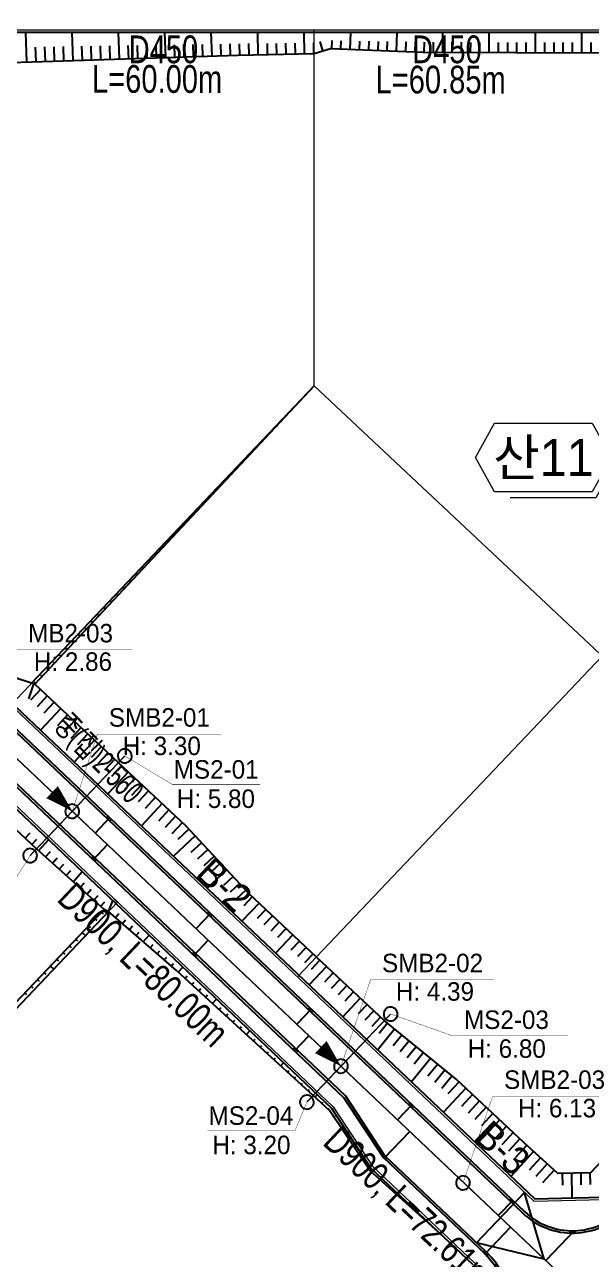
# Model space of a CAD drawing. Extents: x 230860 to 235519, y 342878 to 344985.
# Drawn here: x 232319.4 to 232441.7, y 343345.8 to 343612.6 of the extents above; entities that cross this region are included whole.
import ezdxf
from ezdxf.enums import TextEntityAlignment as Align

# ---------------------------------------------------------------- set-up
doc = ezdxf.new("R2010")
doc.units = 0
for name, color, linetype in [('##L형측구', 8, 'Continuous'), ('##보도', 3, 'Continuous'), ('CE-SLOP-FILL', 9, 'Continuous'), ('MN info M1', 2, 'Continuous'), ('storm_2호 우수받이', 1, 'Continuous'), ('storm_arrow', 7, 'Continuous'), ('storm_MH', 2, 'Continuous'), ('storm_pipe dia_length', 7, 'Continuous'), ('storm_pipe text', 1, 'Continuous'), ('도로시종점', 1, 'Continuous'), ('맨홀지시선', 7, 'Continuous'), ('블록맨홀', 1, 'Continuous')]:
    doc.layers.add(name, color=color, linetype=linetype)
for name, color, linetype, lineweight in [('00_도로_계획선', 7, 'Continuous', 0), ('0_도로명', 7, 'Continuous', 0), ('0_획지경계선', 8, 'Continuous', 5), ('storm_pipe', 160, 'Continuous', 30), ('블럭명', 7, 'Continuous', 0)]:
    doc.layers.add(name, color=color, linetype=linetype, lineweight=lineweight)
doc.styles.get("Standard").update_dxf_attribs({"font": 'Dotum.TTF'})
doc.styles.add('스타일1', font='H2HDRM.TTF')

# ---------------------------------------------------------------- blocks, each defined once
blk = doc.blocks.new('1')
at = {"layer": 'storm_MH', "flags": 128}
blk.add_lwpolyline([(-0.75, 0, 1), (0.75, 0, 1)], format="xyb", close=True, dxfattribs=at)

msp = doc.modelspace()

# ---------------------------------------------------------------- linework, layer by layer
at = {"layer": '##L형측구'}
for points in [[(232380.105, 343283.607), (232419.664, 343325.458, 0.4135297), (232419.073, 343347.344), (232397.132, 343368.181), (232388.665, 343381.048), (232307.705, 343457.933, -0.2056301), (232250.411, 343591.355), (232250.411, 343602.395, 0.4200486), (232237.909, 343614.897), (232147.092, 343614.897)], [(232558.401, 343584.647, 0.4142136), (232529.901, 343613.147), (232524.767, 343613.147), (232509.512, 343614.897), (232270.911, 343614.897, 0.4142136), (232258.411, 343602.397), (232258.411, 343591.355, 0.2056301), (232313.214, 343463.734), (232426.646, 343356.012)], [(232426.646, 343356.012), (232426.92, 343355.752, 0.4148978), (232448.858, 343356.344), (232511.125, 343422.219, 0.1916065), (232558.401, 343541.057), (232558.401, 343542.071)]]:
    msp.add_lwpolyline(points, format="xyb", dxfattribs=at)
at = {"layer": '##보도', "color": 8}
for points in [[(232313.558, 343464.096), (232427.264, 343356.114, 0.4148978), (232448.495, 343356.687), (232510.762, 343422.562, 0.1916065), (232557.901, 343541.057), (232557.901, 343584.647, 0.4142136), (232529.901, 343612.647), (232524.738, 343612.647), (232509.484, 343614.397)], [(232249.911, 343602.397), (232249.911, 343591.355, 0.2056301), (232307.361, 343457.57), (232388.279, 343380.725)], [(232388.279, 343380.725), (232396.746, 343367.858), (232418.729, 343346.982, -0.4135297), (232419.3, 343325.801), (232379.742, 343283.951)]]:
    msp.add_lwpolyline(points, format="xyb", dxfattribs=at)
at = {"layer": '00_도로_계획선', "linetype": 'Continuous'}
for points in [[(232509.4, 343611.397), (232270.396, 343611.397)], [(232429.264, 343358.352), (232315.624, 343466.272)], [(232385.963, 343378.788), (232305.295, 343455.395)], [(232385.963, 343378.788), (232385.963, 343378.788), (232394.429, 343365.921), (232416.574, 343344.891)]]:
    msp.add_lwpolyline(points, dxfattribs=at)
at = {"layer": '00_도로_계획선'}
msp.add_lwpolyline([(232429.264, 343358.352), (232444.259, 343358.757)], dxfattribs=at)
at = {"layer": '0_획지경계선'}
for points in [[(232381.831, 343534.527), (232381.831, 343611.397)], [(232316.353, 343465.579), (232381.831, 343534.527)], [(232381.831, 343534.527), (232502.944, 343420.843)], [(232444.041, 343476.133), (232378.222, 343406.825)], [(232290.353, 343371.348), (232339.406, 343423.001)]]:
    msp.add_lwpolyline(points, dxfattribs=at)
at = {"layer": 'CE-SLOP-FILL', "color": 8}
for p, q in [((232319.82, 343604.523), (232319.612, 343610.897)), ((232329.814, 343604.848), (232329.618, 343610.897)), ((232339.809, 343605.173), (232339.623, 343610.897)), ((232349.804, 343605.498), (232349.628, 343610.897)), ((232359.799, 343605.823), (232359.634, 343610.897)), ((232369.795, 343606.102), (232369.689, 343610.897)), ((232379.792, 343606.322), (232379.691, 343610.897)), ((232389.636, 343607.262), (232389.773, 343610.897)), ((232399.629, 343606.886), (232399.78, 343610.897)), ((232409.625, 343606.648), (232409.645, 343610.897)), ((232419.625, 343606.601), (232419.645, 343610.897)), ((232429.625, 343606.554), (232429.645, 343610.897)), ((232439.625, 343606.507), (232439.645, 343610.897)), ((232321.819, 343604.588), (232321.716, 343607.742)), ((232323.818, 343604.653), (232323.716, 343607.775)), ((232325.817, 343604.718), (232325.716, 343607.807)), ((232327.815, 343604.783), (232327.716, 343607.84)), ((232331.813, 343604.913), (232331.716, 343607.905)), ((232333.812, 343604.978), (232333.716, 343607.937)), ((232335.811, 343605.043), (232335.716, 343607.97)), ((232337.81, 343605.108), (232337.716, 343608.002)), ((232341.808, 343605.238), (232341.716, 343608.067)), ((232343.807, 343605.303), (232343.716, 343608.1)), ((232345.806, 343605.368), (232345.716, 343608.132)), ((232347.805, 343605.433), (232347.716, 343608.165)), ((232351.803, 343605.563), (232351.716, 343608.23)), ((232353.802, 343605.628), (232353.716, 343608.262)), ((232355.801, 343605.693), (232355.716, 343608.295)), ((232357.8, 343605.758), (232357.716, 343608.327)), ((232361.798, 343605.888), (232361.716, 343608.392)), ((232363.796, 343605.953), (232363.716, 343608.425)), ((232365.796, 343606.014), (232365.742, 343608.455)), ((232367.795, 343606.058), (232367.742, 343608.477)), ((232371.794, 343606.146), (232371.742, 343608.521)), ((232373.794, 343606.19), (232373.742, 343608.543)), ((232375.793, 343606.234), (232375.742, 343608.565)), ((232377.793, 343606.278), (232377.742, 343608.588)), ((232381.792, 343606.366), (232381.742, 343608.632)), ((232383.711, 343606.922), (232383.125, 343608.91)), ((232385.639, 343607.413), (232385.705, 343609.155)), ((232387.638, 343607.337), (232387.705, 343609.117)), ((232391.635, 343607.187), (232391.705, 343609.042)), ((232393.633, 343607.112), (232393.705, 343609.004)), ((232395.632, 343607.036), (232395.705, 343608.967)), ((232397.631, 343606.961), (232397.705, 343608.929)), ((232401.628, 343606.81), (232401.705, 343608.854)), ((232403.626, 343606.735), (232403.705, 343608.816)), ((232405.625, 343606.667), (232405.635, 343608.782)), ((232407.625, 343606.658), (232407.635, 343608.777)), ((232411.625, 343606.639), (232411.635, 343608.768)), ((232413.625, 343606.63), (232413.635, 343608.763)), ((232415.625, 343606.62), (232415.635, 343608.759)), ((232417.625, 343606.611), (232417.635, 343608.754)), ((232421.625, 343606.592), (232421.635, 343608.744)), ((232423.625, 343606.582), (232423.635, 343608.74)), ((232425.625, 343606.573), (232425.635, 343608.735)), ((232427.625, 343606.564), (232427.635, 343608.73)), ((232431.625, 343606.545), (232431.635, 343608.721)), ((232433.625, 343606.535), (232433.635, 343608.716)), ((232435.625, 343606.526), (232435.635, 343608.711)), ((232437.625, 343606.516), (232437.635, 343608.707)), ((232441.625, 343606.498), (232441.635, 343608.697)), ((232381.845, 343534.514), (232381.831, 343534.527)), ((232380.478, 343533.054), (232380.466, 343533.065)), ((232377.744, 343530.134), (232377.722, 343530.155)), ((232379.111, 343531.594), (232379.094, 343531.61)), ((232375.011, 343527.214), (232374.944, 343527.276)), ((232376.378, 343528.674), (232376.35, 343528.7)), ((232372.277, 343524.293), (232372.233, 343524.334)), ((232373.644, 343525.754), (232373.605, 343525.79)), ((232369.543, 343521.373), (232369.489, 343521.424)), ((232370.91, 343522.833), (232370.861, 343522.879)), ((232366.81, 343518.453), (232366.745, 343518.514)), ((232368.177, 343519.913), (232368.058, 343520.024)), ((232365.443, 343516.993), (232365.373, 343517.059)), ((232362.709, 343514.073), (232362.629, 343514.148)), ((232364.076, 343515.533), (232364.001, 343515.603)), ((232359.976, 343511.153), (232359.885, 343511.238)), ((232361.343, 343512.613), (232361.172, 343512.773)), ((232357.242, 343508.233), (232357.141, 343508.327)), ((232358.609, 343509.693), (232358.513, 343509.783)), ((232354.508, 343505.313), (232354.285, 343505.522)), ((232355.875, 343506.773), (232355.769, 343506.872)), ((232351.775, 343502.393), (232351.653, 343502.507)), ((232353.142, 343503.853), (232353.025, 343503.962)), ((232350.408, 343500.932), (232350.281, 343501.052)), ((232347.674, 343498.012), (232347.399, 343498.27)), ((232349.041, 343499.472), (232348.909, 343499.596)), ((232344.941, 343495.092), (232344.792, 343495.231)), ((232346.307, 343496.552), (232346.164, 343496.686)), ((232342.207, 343492.172), (232342.048, 343492.321)), ((232343.574, 343493.632), (232343.42, 343493.776)), ((232339.473, 343489.252), (232339.304, 343489.41)), ((232340.84, 343490.712), (232340.512, 343491.019)), ((232336.74, 343486.332), (232336.56, 343486.5)), ((232338.106, 343487.792), (232337.932, 343487.955)), ((232335.373, 343484.872), (232335.188, 343485.045)), ((232332.639, 343481.952), (232332.444, 343482.134)), ((232334.006, 343483.412), (232333.626, 343483.767)), ((232329.906, 343479.031), (232329.7, 343479.224)), ((232331.272, 343480.492), (232331.072, 343480.679)), ((232327.172, 343476.111), (232326.74, 343476.516)), ((232328.539, 343477.571), (232328.328, 343477.769)), ((232324.438, 343473.191), (232324.212, 343473.403)), ((232325.805, 343474.651), (232325.584, 343474.858)), ((232321.705, 343470.271), (232321.468, 343470.493)), ((232323.071, 343471.731), (232322.84, 343471.948)), ((232321.255, 343470.165), (232320.191, 343466.9)), ((232322.776, 343468.902), (232320.61, 343466.593)), ((232324.235, 343467.534), (232322.065, 343465.22)), ((232325.694, 343466.166), (232323.519, 343463.847)), ((232327.153, 343464.798), (232322.795, 343460.152)), ((232328.611, 343463.429), (232326.428, 343461.102)), ((232330.07, 343462.061), (232327.883, 343459.729)), ((232331.529, 343460.693), (232329.337, 343458.356)), ((232334.446, 343457.956), (232330.046, 343453.265)), ((232332.987, 343459.324), (232330.792, 343456.984)), ((232335.905, 343456.588), (232333.701, 343454.238)), ((232337.364, 343455.22), (232335.155, 343452.865)), ((232338.822, 343453.851), (232336.61, 343451.492)), ((232340.281, 343452.483), (232338.064, 343450.12)), ((232341.74, 343451.115), (232337.297, 343446.379)), ((232343.198, 343449.747), (232340.973, 343447.374)), ((232344.657, 343448.378), (232342.427, 343446.001)), ((232346.116, 343447.01), (232343.882, 343444.629)), ((232349.033, 343444.274), (232344.549, 343439.493)), ((232347.574, 343445.642), (232345.336, 343443.256)), ((232350.492, 343442.905), (232348.245, 343440.51)), ((232351.951, 343441.537), (232349.7, 343439.138)), ((232353.409, 343440.169), (232351.154, 343437.765)), ((232354.821, 343438.753), (232352.423, 343436.522)), ((232319.437, 343436.811), (232320.542, 343437.994)), ((232320.899, 343435.446), (232321.998, 343436.622)), ((232322.368, 343434.088), (232324.503, 343436.464)), ((232356.183, 343437.289), (232351.479, 343432.911)), ((232357.546, 343435.825), (232355.239, 343433.678)), ((232323.855, 343432.752), (232324.904, 343433.919)), ((232358.908, 343434.361), (232356.646, 343432.256)), ((232325.343, 343431.415), (232326.374, 343432.562)), ((232326.831, 343430.078), (232327.843, 343431.205)), ((232360.271, 343432.897), (232358.054, 343430.834)), ((232361.633, 343431.433), (232359.462, 343429.412)), ((232328.318, 343428.742), (232329.312, 343429.847)), ((232329.806, 343427.405), (232331.757, 343429.576)), ((232362.995, 343429.968), (232358.744, 343426.012)), ((232364.358, 343428.504), (232362.277, 343426.568)), ((232331.294, 343426.068), (232332.251, 343427.133)), ((232332.781, 343424.731), (232333.72, 343425.776)), ((232365.72, 343427.04), (232363.685, 343425.146)), ((232367.083, 343425.576), (232365.093, 343423.724)), ((232334.269, 343423.395), (232335.189, 343424.419)), ((232335.757, 343422.058), (232336.658, 343423.061)), ((232337.42, 343420.995), (232338.398, 343423.268)), ((232338.681, 343423.69), (232339.406, 343423.001)), ((232369.947, 343422.786), (232366.264, 343418.87)), ((232368.49, 343424.156), (232366.652, 343422.202)), ((232335.926, 343420.789), (232336.289, 343420.445)), ((232338.937, 343419.697), (232339.667, 343420.533)), ((232371.404, 343421.416), (232369.559, 343419.454)), ((232372.861, 343420.046), (232371.013, 343418.081)), ((232333.172, 343417.889), (232333.534, 343417.544)), ((232334.549, 343419.339), (232334.911, 343418.995)), ((232340.444, 343418.382), (232341.146, 343419.187)), ((232341.951, 343417.067), (232342.626, 343417.84)), ((232374.318, 343418.676), (232372.466, 343416.707)), ((232375.775, 343417.306), (232373.92, 343415.333)), ((232330.417, 343414.988), (232330.78, 343414.644)), ((232331.794, 343416.438), (232332.52, 343415.75)), ((232343.458, 343415.752), (232344.105, 343416.493)), ((232344.965, 343414.437), (232346.203, 343415.856)), ((232377.232, 343415.936), (232373.516, 343411.984)), ((232378.689, 343414.565), (232376.827, 343412.586)), ((232327.663, 343412.088), (232328.025, 343411.743)), ((232329.04, 343413.538), (232329.403, 343413.194)), ((232346.472, 343413.122), (232347.064, 343413.8)), ((232347.979, 343411.808), (232348.543, 343412.453)), ((232380.146, 343413.195), (232378.281, 343411.212)), ((232381.603, 343411.825), (232379.735, 343409.839)), ((232324.908, 343409.187), (232325.633, 343408.499)), ((232326.285, 343410.637), (232326.648, 343410.293)), ((232349.486, 343410.493), (232350.022, 343411.107)), ((232350.993, 343409.178), (232351.501, 343409.76)), ((232383.06, 343410.455), (232381.188, 343408.465)), ((232323.531, 343407.737), (232323.894, 343407.393)), ((232352.494, 343407.855), (232353.484, 343408.942)), ((232353.972, 343406.509), (232354.453, 343407.037)), ((232384.517, 343409.085), (232380.767, 343405.098)), ((232385.974, 343407.715), (232384.096, 343405.718)), ((232320.777, 343404.836), (232321.139, 343404.492)), ((232322.154, 343406.287), (232322.516, 343405.942)), ((232355.451, 343405.162), (232355.918, 343405.675)), ((232356.929, 343403.815), (232357.383, 343404.312)), ((232387.431, 343406.345), (232385.549, 343404.344)), ((232388.888, 343404.975), (232387.003, 343402.97)), ((232319.399, 343403.386), (232319.762, 343403.042)), ((232358.406, 343402.466), (232358.847, 343402.948)), ((232359.882, 343401.116), (232360.738, 343402.053)), ((232391.802, 343402.235), (232388.018, 343398.211)), ((232390.345, 343403.605), (232388.456, 343401.597)), ((232361.358, 343399.767), (232361.773, 343400.221)), ((232362.835, 343398.418), (232363.237, 343398.858)), ((232393.259, 343400.865), (232391.364, 343398.849)), ((232394.716, 343399.494), (232392.817, 343397.476)), ((232364.311, 343397.069), (232364.7, 343397.495)), ((232365.787, 343395.719), (232366.164, 343396.131)), ((232396.173, 343398.124), (232394.271, 343396.102)), ((232397.674, 343396.805), (232395.892, 343394.615)), ((232367.263, 343394.37), (232367.991, 343395.166)), ((232368.74, 343393.021), (232369.09, 343393.404)), ((232399.225, 343395.543), (232395.565, 343391.044)), ((232400.777, 343394.28), (232398.898, 343391.972)), ((232370.216, 343391.671), (232370.554, 343392.041)), ((232371.692, 343390.322), (232372.017, 343390.678)), ((232402.328, 343393.018), (232400.401, 343390.65)), ((232403.879, 343391.756), (232401.904, 343389.328)), ((232405.431, 343390.494), (232403.407, 343388.006)), ((232373.168, 343388.973), (232373.481, 343389.314)), ((232374.645, 343387.623), (232375.243, 343388.278)), ((232406.982, 343389.231), (232402.838, 343384.138)), ((232408.534, 343387.969), (232406.413, 343385.363)), ((232376.121, 343386.274), (232376.407, 343386.587)), ((232377.597, 343384.925), (232377.871, 343385.224)), ((232410.085, 343386.707), (232407.916, 343384.041)), ((232411.636, 343385.444), (232409.419, 343382.719)), ((232379.073, 343383.575), (232379.334, 343383.861)), ((232380.55, 343382.226), (232380.797, 343382.497)), ((232414.605, 343382.767), (232409.741, 343377.582)), ((232413.146, 343384.135), (232410.719, 343381.547)), ((232382.024, 343380.875), (232382.499, 343381.388)), ((232416.064, 343381.399), (232413.628, 343378.802)), ((232417.523, 343380.03), (232415.082, 343377.429)), ((232383.493, 343379.517), (232383.721, 343379.764)), ((232384.961, 343378.159), (232385.18, 343378.396)), ((232418.981, 343378.662), (232416.537, 343376.056)), ((232420.44, 343377.294), (232417.991, 343374.683)), ((232386.132, 343376.546), (232386.377, 343376.711)), ((232387.25, 343374.888), (232387.486, 343375.047)), ((232421.899, 343375.926), (232416.993, 343370.695)), ((232423.357, 343374.557), (232420.9, 343371.938)), ((232388.369, 343373.23), (232388.821, 343373.535)), ((232424.816, 343373.189), (232422.355, 343370.565)), ((232426.275, 343371.821), (232423.809, 343369.192)), ((232389.487, 343371.572), (232389.704, 343371.718)), ((232390.606, 343369.914), (232390.813, 343370.054)), ((232429.222, 343369.117), (232424.325, 343363.732)), ((232427.743, 343370.462), (232425.309, 343367.786)), ((232391.725, 343368.256), (232391.922, 343368.389)), ((232392.843, 343366.598), (232393.031, 343366.725)), ((232430.702, 343367.771), (232428.239, 343365.063)), ((232393.981, 343364.957), (232394.322, 343365.333)), ((232395.464, 343363.615), (232395.618, 343363.785)), ((232432.182, 343366.426), (232429.704, 343363.701)), ((232433.661, 343365.08), (232431.169, 343362.34)), ((232435.384, 343364.381), (232435.431, 343361.832)), ((232437.384, 343364.418), (232437.482, 343359.074)), ((232439.383, 343364.455), (232439.43, 343361.926)), ((232441.383, 343364.492), (232441.43, 343361.973)), ((232396.946, 343362.272), (232397.085, 343362.425)), ((232398.429, 343360.93), (232398.551, 343361.065)), ((232399.911, 343359.588), (232400.018, 343359.705)), ((232401.394, 343358.245), (232401.575, 343358.445)), ((232402.877, 343356.903), (232402.951, 343356.985)), ((232404.359, 343355.561), (232404.418, 343355.625)), ((232405.842, 343354.218), (232405.884, 343354.265)), ((232407.325, 343352.876), (232407.351, 343352.905)), ((232408.806, 343351.532), (232408.829, 343351.557)), ((232410.261, 343350.16), (232410.27, 343350.17)), ((232411.715, 343348.788), (232411.722, 343348.795)), ((232413.17, 343347.415), (232413.175, 343347.42)), ((232414.625, 343346.043), (232414.627, 343346.045))]:
    msp.add_line(p, q, dxfattribs=at)
for points in [[(232524.538, 343609.147), (232509.284, 343610.897), (232270.604, 343610.897), (232262.411, 343602.705)], [(232316.328, 343604.409), (232325.404, 343604.704), (232345.404, 343605.355), (232365.403, 343606.005), (232381.817, 343606.367), (232381.832, 343606.367), (232385.403, 343607.422), (232405.403, 343606.668), (232425.403, 343606.574), (232445.403, 343606.48)], [(232320.838, 343470.301), (232381.831, 343534.527)], [(232381.845, 343534.514), (232321.523, 343470.078)], [(232416.08, 343344.67), (232408.732, 343351.602), (232393.902, 343365.028), (232385.18, 343377.958), (232381.667, 343381.204), (232366.903, 343394.7), (232356.586, 343404.128), (232352.131, 343408.186), (232337.477, 343420.97), (232336.498, 343421.392), (232321.939, 343434.473), (232307.326, 343448.128), (232293.035, 343462.126), (232280.159, 343477.622), (232268.83, 343494.759), (232259.17, 343513.664), (232257.082, 343518.517), (232188.457, 343459.799)], [(232502.454, 343429.092), (232441.479, 343364.494), (232434.448, 343364.364), (232427.086, 343371.059), (232412.499, 343384.742), (232396.944, 343397.399), (232382.374, 343411.1), (232367.804, 343424.801), (232354.151, 343439.473), (232339.564, 343453.156), (232324.976, 343466.839), (232321.523, 343470.078), (232316.352, 343471.764)], [(232336.498, 343421.392), (232289.628, 343372.036)], [(232337.477, 343420.97), (232290.353, 343371.348)]]:
    msp.add_lwpolyline(points, dxfattribs=at)
for points in [[(232262.411, 343602.705), (232262.411, 343591.355, 0.2056301), (232315.969, 343466.634), (232429.458, 343358.858), (232444.038, 343359.251), (232507.128, 343425.997, 0.1916065), (232552.901, 343541.057), (232552.901, 343585.647, 0.4142136), (232529.401, 343609.147), (232524.566, 343609.147)], [(232188.457, 343459.799), (232258.842, 343524.128, 0.1118443), (232304.951, 343455.032), (232385.577, 343378.465), (232394.043, 343365.598), (232416.08, 343344.67)]]:
    msp.add_lwpolyline(points, format="xyb", dxfattribs=at)
at = {"layer": 'storm_2호 우수받이'}
for p, q in [((232337.688, 343441.181), (232334.589, 343437.918)), ((232334.124, 343432.154), (232337.223, 343435.417)), ((232359.442, 343420.522), (232356.343, 343417.259)), ((232355.878, 343411.495), (232358.977, 343414.758)), ((232355.878, 343411.495), (232358.977, 343414.758)), ((232355.878, 343411.495), (232358.977, 343414.758)), ((232381.196, 343399.862), (232378.098, 343396.6)), ((232377.631, 343390.837), (232380.73, 343394.1)), ((232402.94, 343379.214), (232399.841, 343375.951)), ((232396.975, 343367.64), (232402.484, 343373.441)), ((232424.704, 343358.545), (232421.606, 343355.282)), ((232418.729, 343346.982), (232424.238, 343352.783)), ((232437.998, 343351.996), (232431.866, 343345.539))]:
    msp.add_line(p, q, dxfattribs=at)
for points in [[(232337.326, 343441.525), (232337.05, 343441.235), (232337.775, 343440.547), (232338.051, 343440.837)], [(232334.041, 343432.789), (232333.764, 343432.501), (232334.484, 343431.807), (232334.762, 343432.095)], [(232359.08, 343420.866), (232358.804, 343420.577), (232359.528, 343419.887), (232359.804, 343420.176)], [(232355.795, 343412.13), (232355.518, 343411.842), (232356.238, 343411.149), (232356.515, 343411.437)], [(232380.833, 343400.207), (232380.558, 343399.917), (232381.284, 343399.229), (232381.559, 343399.519)], [(232377.549, 343391.472), (232377.271, 343391.184), (232377.992, 343390.49), (232378.269, 343390.778)], [(232402.59, 343379.55), (232402.313, 343379.262), (232403.034, 343378.569), (232403.311, 343378.857)], [(232396.892, 343368.275), (232396.615, 343367.987), (232397.335, 343367.294), (232397.613, 343367.582)], [(232424.327, 343358.9), (232424.053, 343358.609), (232424.782, 343357.924), (232425.056, 343358.215)], [(232418.646, 343347.617), (232418.368, 343347.329), (232419.089, 343346.635), (232419.366, 343346.923)]]:
    msp.add_lwpolyline(points, close=True, dxfattribs=at)
msp.add_lwpolyline([(232437.104, 343351.581), (232437.104, 343351.981), (232438.104, 343351.982), (232438.104, 343351.582), (232437.104, 343351.581)], dxfattribs=at)
at = {"layer": 'storm_arrow'}
for points in [[(232329.632, 343442.626, 0, 3.6, 0), (232325.281, 343446.758, 0, 2.977, 0)], [(232387.642, 343387.537, 0, 3.6, 0), (232383.291, 343391.668, 0, 2.977, 0)]]:
    msp.add_lwpolyline(points, format="xyseb", dxfattribs=at)
at = {"layer": 'storm_pipe', "const_width": 0.3, "flags": 128}
for points in [[(232310.46, 343460.833), (232329.632, 343442.626)], [(232329.632, 343442.626), (232340.977, 343454.573)], [(232329.632, 343442.626), (232320.536, 343433.048)], [(232329.632, 343442.626), (232387.642, 343387.537)], [(232387.642, 343387.537), (232398.357, 343398.82)], [(232387.642, 343387.537), (232380.27, 343379.774)], [(232387.642, 343387.537), (232440.514, 343337.326)]]:
    msp.add_lwpolyline(points, dxfattribs=at)
at = {"layer": '도로시종점'}
for p, q in [((232416.922, 343349.387), (232427.251, 343360.264)), ((232431.506, 343345.88), (232427.251, 343360.264)), ((232431.506, 343345.88), (232416.922, 343349.387))]:
    msp.add_line(p, q, dxfattribs=at)
at = {"layer": '맨홀지시선', "color": 30, "const_width": 0.08}
for points in [[(232310.46, 343460.833), (232315.865, 343477.486), (232342.63, 343477.486)], [(232329.632, 343442.626), (232335.037, 343459.279), (232361.802, 343459.279)], [(232387.642, 343387.537), (232394.011, 343406.224), (232420.777, 343406.224)], [(232413.989, 343362.33), (232420.358, 343381.017), (232447.124, 343381.017)]]:
    msp.add_lwpolyline(points, dxfattribs=at)
at = {"layer": '맨홀지시선', "color": 1, "const_width": 0.08}
for points in [[(232340.977, 343454.573), (232351.206, 343448.441), (232370.131, 343448.441)], [(232320.536, 343433.048), (232306.873, 343411.336), (232284.049, 343411.336)], [(232398.357, 343398.82), (232411.379, 343394.219), (232436.55, 343394.219)], [(232380.27, 343379.774), (232377.732, 343373.642), (232358.807, 343373.642)]]:
    msp.add_lwpolyline(points, dxfattribs=at)
at = {"layer": '블럭명'}
for points in [[(232441.881, 343511.624), (232420.806, 343511.624), (232416.661, 343519.04), (232420.806, 343526.456), (232441.881, 343526.456), (232446.026, 343519.04), (232441.881, 343511.624)], [(232444.253, 343524.848), (232447.499, 343519.04), (232442.636, 343510.339), (232424.144, 343510.339)]]:
    msp.add_lwpolyline(points, dxfattribs=at)

# ---------------------------------------------------------------- block references
at = {"layer": 'storm_MH', "xscale": 2, "yscale": 2, "zscale": 2}
for p, rotation in [((232340.977, 343454.573), 136.6128739518449), ((232329.632, 343442.626), 136.6128739518449), ((232320.536, 343433.048), 136.6128739518449), ((232398.357, 343398.82), 136.6128739518449), ((232387.642, 343387.537), 136.6128702390205), ((232380.27, 343379.774), 136.6128702390205), ((232413.989, 343362.33), 136.6128702390205)]:
    msp.add_blockref('1', p, dxfattribs=dict(at, rotation=rotation))

# ---------------------------------------------------------------- texts
at = {"layer": '0_도로명', "color": 1, "width": 0.7}
msp.add_text('중(집)2-560', height=5, rotation=314.07265, dxfattribs=at).set_placement((232325.482, 343460.874, -5.264))
at = {"layer": 'MN info M1', "color": 30, "style": '스타일1'}
for s, p in [('MB2-03', (232329.26, 343477.903)), ('H: 2.86', (232329.782, 343471.757)), ('SMB2-01', (232348.433, 343459.696)), ('H: 3.30', (232348.954, 343453.55)), ('SMB2-02', (232407.407, 343406.641)), ('H: 4.39', (232407.928, 343400.495)), ('SMB2-03', (232433.754, 343381.434)), ('H: 6.13', (232434.275, 343375.288))]:
    msp.add_text(s, height=4, dxfattribs=at).set_placement(p, align=Align.BOTTOM_CENTER)
at = {"layer": 'storm_pipe dia_length', "width": 0.8}
for p in [(232349.309, 343604.247), (232410.514, 343604.247)]:
    msp.add_text('D450', height=6, dxfattribs=at).set_placement(p, align=Align.CENTER)
for s, rotation, p in [('L=60.00m', 359.8867, (232347.942, 343597.852)), ('L=60.85m', 359.8867, (232409.149, 343597.714)), ('D900, L=80.00m', 316.47906, (232342.967, 343407.304)), ('D900, L=72.61m', 316.47906, (232400.338, 343354.719))]:
    msp.add_text(s, height=6, rotation=rotation, dxfattribs=at).set_placement(p, align=Align.CENTER)
at = {"layer": 'storm_pipe text', "color": 2}
for s, p in [('B-2', (232360.41, 343424.604)), ('B-3', (232420.436, 343367.732))]:
    msp.add_text(s, height=6, rotation=316.47906, dxfattribs=at).set_placement(p, align=Align.CENTER)
at = {"layer": '블럭명'}
msp.add_text('산11', height=8, dxfattribs=at).set_placement((232431.344, 343519.04), align=Align.MIDDLE_CENTER)
at = {"layer": '블록맨홀', "color": 1, "style": '스타일1'}
for s, p in [('MS2-01', (232360.703, 343451.666)), ('H: 5.80', (232360.634, 343445.333)), ('MS2-03', (232423.361, 343397.588)), ('H: 6.80', (232423.43, 343391.349))]:
    msp.add_text(s, height=4, dxfattribs=at).set_placement(p, align=Align.MIDDLE_CENTER)
at = {"layer": '블록맨홀', "style": '스타일1'}
for s, p in [('MS2-04', (232368.205, 343376.867)), ('H: 3.20', (232368.309, 343370.534))]:
    msp.add_text(s, height=4, dxfattribs=at).set_placement(p, align=Align.MIDDLE_CENTER)

doc.saveas('drawing.dxf')
